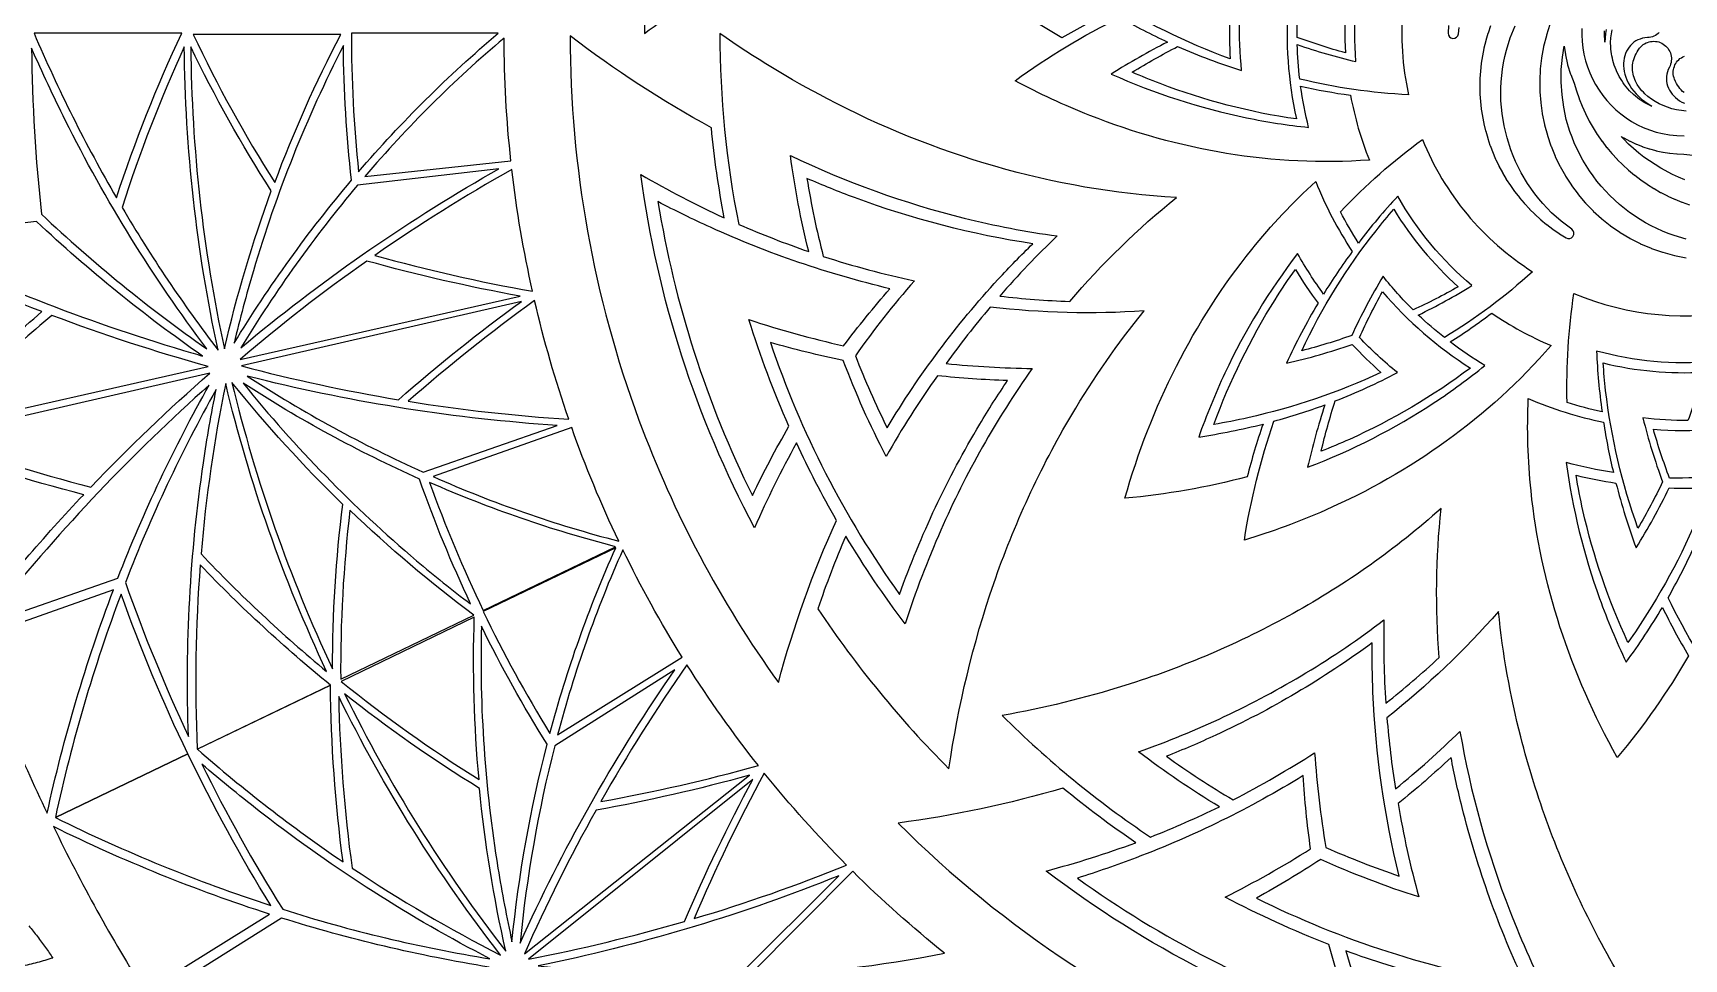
# Model space of a CAD drawing. Extents: x 10 to 990, y 10 to 990.
# Drawn here: x 239.2 to 500, y 353.9 to 500.1 of the extents above; entities that cross this region are included whole.
import ezdxf

# ---------------------------------------------------------------- set-up
doc = ezdxf.new("R2010")
doc.units = 0

msp = doc.modelspace()

# ---------------------------------------------------------------- linework, layer by layer
for points in [[(350.25, 537.5, 0.018997), (339.02, 532.52, 0.049637), (335.8, 500, -0.047126), (361.41, 515.65, -0.050958), (389.01, 525.81, -0.037374), (408.72, 529.3, -0.044923), (391.95, 546.93, 0.01983), (380.74, 545.56, 0.023947), (389.79, 535.39, 0.050455), (361.36, 527.48, 0.024852), (347.09, 521.09, -0.027313), (350.25, 537.5)], [(401.73, 499.29, -0.042347), (385.68, 510.54, -0.049227), (406.38, 519.6, -0.0522), (427.75, 524.16, -0.037485), (442.37, 524.6, 0.049841), (438.62, 512.7, 0.020884), (430.66, 511.15, -0.02705), (432.28, 518.58, 0.054324), (410.77, 513.33, 0.024869), (400.75, 509.14, 0.023702), (409.38, 503.41, 0.019778), (401.73, 499.29)], [(429.01, 510.74, 0.026272), (418.79, 507.57, 0.027259), (428.24, 502.35, 0.022105), (428.31, 495.99, -0.054066), (408.29, 505.87, -0.01223), (403.83, 508.85, -0.052112), (424.54, 515.93, -0.014663), (430.26, 517.06, 0.022416), (429.01, 510.74)], [(441.74, 518.45, -0.045294), (458.98, 517.38, 0.156731), (456.49, 490.32, -0.047852), (439.3, 492.8, -0.022276), (438.9, 498.24, 0.026717), (448.18, 495.55, -0.089058), (449.87, 513.8, 0.026224), (440.27, 512.95, -0.023266), (441.74, 518.45)], [(438.88, 499.38, -0.029085), (439.28, 506.49, 0.027474), (429.18, 503.39, -0.020595), (421.88, 507.27, -0.057441), (443.59, 512.37, -0.011887), (447.98, 512.77, 0.074888), (446.51, 496.94, -0.022111), (438.88, 499.38)], [(420.02, 497.92, 0.026509), (430.13, 494.14, -0.029128), (429.8, 502.29, -0.020879), (437.5, 504.84, 0.073986), (438.78, 486.49, -0.05598), (417.25, 492.08, -0.011272), (412.84, 493.88, -0.019936), (420.02, 497.92)], [(439.44, 491.67, 0.021766), (447.32, 490.25, 0.049718), (450.3, 480.01, -0.0588), (427.73, 481.06, -0.053541), (406.14, 487.06, -0.028858), (394.34, 492.53, -0.043425), (410.9, 502.52, 0.020196), (418.43, 498.64, 0.024307), (409.53, 493.59, 0.054308), (430.9, 486.68, 0.025406), (440.7, 485.17, -0.027135), (439.44, 491.67)], [(252.41, 474.04, -0.030682), (262.72, 500.05), (239.39, 500.05, 0.030342), (252.41, 474.04)], [(277.41, 476.46, -0.031571), (287.85, 499.84), (264.53, 499.85, 0.031138), (277.41, 476.46)], [(270.98, 451.09, -0.037775), (289.52, 476.81, -0.025177), (288.25, 498.08, 0.046732), (274.04, 462.54, 0.013733), (270.98, 451.09)], [(290.65, 478.14, -0.04055), (312.72, 500.03), (289.51, 500.03, 0.026021), (290.65, 478.14)], [(291.63, 477.4), (314.71, 479.9, -0.026034), (313.62, 499.27, 0.040612), (291.63, 477.4)], [(346.37, 485.11, -0.039124), (324.05, 499.63, 0.088448), (334.94, 438.93, 0.067082), (356.95, 397.53, -0.040891), (366.14, 423.12, -0.022457), (359.82, 435.34, 0.023148), (353.19, 421.94, -0.089429), (335.24, 477.72, 0.022804), (348.41, 470.87, -0.023331), (346.37, 485.11)], [(402.97, 457.68, -0.04562), (419.82, 474.09, -0.056004), (391.15, 479.02, -0.050265), (364.63, 489.7, -0.032111), (347.71, 499.99, 0.049596), (350.69, 469.84, 0.018979), (361.75, 465.56, -0.02732), (358.86, 480.71, 0.050105), (386.28, 470.85, 0.02755), (401, 468.03, 0.024288), (391.91, 458.53, 0.020214), (402.97, 457.68)], [(266.69, 450.19, -0.045841), (244.33, 486.3, -0.012844), (239.01, 497.65, 0.025194), (240.57, 471.44, 0.036349), (266.69, 450.19)], [(268.45, 450, -0.050958), (263.12, 497.86, 0.029902), (253.29, 472.54, 0.029905), (268.45, 450)], [(269.45, 450.2, -0.030301), (276.86, 475.15, -0.030296), (264.14, 497.86, 0.050959), (269.45, 450.2)], [(445.74, 471.84, -0.045279), (458.68, 483.26, 0.156775), (476.07, 462.38, -0.047847), (462.16, 451.98, -0.022365), (458.03, 455.54, 0.026713), (466.5, 460.2, -0.089107), (454.78, 474.3, 0.026224), (448.59, 466.91, -0.023117), (445.74, 471.84)], [(272.05, 450.36, -0.044453), (311.6, 477.94), (312.78, 478.61), (290.5, 476.06, 0.037824), (272.05, 450.36)], [(293.24, 464.96, 0.024019), (318.12, 459.29, -0.026187), (314.86, 478.52, 0.024021), (293.24, 464.96)], [(364.05, 464.79, 0.024907), (378.43, 460.94, 0.025781), (369.11, 449.11, 0.022349), (374.13, 437.73, -0.050572), (391.68, 461.19, -0.014245), (397.15, 466.79, -0.051669), (369, 474.08, -0.013608), (361.46, 477.11, 0.022687), (364.05, 464.79)], [(431, 430, -0.042349), (411.7, 426.6, -0.04878), (419.83, 447.47, -0.052375), (431.72, 465.88, -0.037843), (441.83, 476.62, 0.049981), (447.6, 465.57, 0.020902), (443.07, 458.84, -0.027083), (438.96, 465.24, 0.054167), (427.49, 446.38, 0.025034), (423.35, 436.27, 0.023714), (433.5, 438.32, 0.019777), (431, 430)], [(358.63, 437.97, -0.029356), (352.3, 454.82, 0.024852), (367.26, 450.67, -0.019336), (374.58, 459.69, -0.048654), (346.24, 469.39, -0.014123), (337.94, 473.44, 0.075148), (352.85, 427.05, -0.019212), (358.63, 437.97)], [(457.21, 456.34, -0.029043), (452.47, 461.65, 0.027469), (447.52, 452.31, -0.020582), (439.61, 449.89, -0.057448), (451.35, 468.84, -0.011887), (454.17, 472.23, 0.074917), (464.34, 460.01, -0.022104), (457.21, 456.34)], [(266.01, 449.06, -0.036304), (239.8, 470.29), (217.51, 467.75, 0.041132), (262.99, 449.95, 0.002706), (266.01, 449.06)], [(240.64, 456.07, -0.022561), (215.53, 467.01, 0.02616), (220.53, 437.47, -0.022572), (240.64, 456.07)], [(271.92, 448.53), (316.19, 458.52, -0.023311), (291.96, 464.06, 0.022905), (271.92, 448.53)], [(442.19, 457.39, 0.026282), (437.21, 447.92, 0.027241), (447.58, 450.91, 0.022125), (452.13, 446.47, -0.053757), (431.12, 439.32, -0.012577), (425.73, 438.25, -0.052284), (435.4, 457.95, -0.014488), (438.61, 462.74, 0.022434), (442.19, 457.39)], [(444.9, 441.97, 0.026501), (454.73, 446.44, -0.02908), (448.73, 451.98, -0.020878), (452.37, 459.22, 0.07403), (466.26, 447.16, -0.055811), (447.14, 435.91, -0.011462), (442.69, 434.03, -0.019939), (444.9, 441.97)], [(481.54, 441.73, -0.045308), (482.62, 458.95, 0.156327), (509.68, 456.49, -0.047845), (507.2, 439.3, -0.022324), (501.76, 438.9, 0.026732), (504.45, 448.18, -0.088877), (486.2, 449.85, 0.026222), (487.05, 440.26, -0.02338), (481.54, 441.73)], [(272.15, 447.49, 0.022902), (296.94, 442.17, -0.023311), (316.37, 457.68), (272.15, 447.49)], [(298.49, 441.92, 0.024015), (323.85, 439.08, -0.026175), (318.45, 457.82, 0.024025), (298.49, 441.92)], [(367.6, 420.64, 0.018914), (363.19, 409.17, 0.049621), (383.9, 383.89, -0.047291), (390.98, 413.16, -0.050702), (403.28, 439.78, -0.037325), (414.74, 456.18, -0.044912), (390.42, 456.78, 0.0198), (383.45, 447.89, 0.023915), (397.05, 447.1, 0.050096), (382.62, 421.58, 0.025119), (376.97, 406.8, -0.026976), (367.6, 420.64)], [(266.91, 447.41, -0.022391), (242.18, 455.48, 0.021975), (222.65, 437.43), (266.91, 447.41)], [(463.06, 451.29, 0.02179), (469.64, 455.85, 0.049523), (478.99, 450.72, -0.058298), (462.45, 435.62, -0.052634), (443.35, 424.72, -0.030291), (430.56, 420, -0.04343), (435.21, 438.77, 0.020196), (443.28, 441.35, 0.024309), (440.55, 431.49, 0.054296), (460.55, 441.71, 0.025396), (468.55, 447.58, -0.02716), (463.06, 451.29)], [(382.08, 445.96, 0.024944), (373.97, 433.22, -0.029324), (367.21, 448.36, -0.018947), (355.69, 451.2, 0.074025), (376.09, 411.43, -0.048924), (388.76, 438.3, -0.014284), (393.15, 445.18, -0.019401), (382.08, 445.96)], [(508.33, 439.45, 0.02177), (509.75, 447.33, 0.049574), (519.99, 450.3, -0.058646), (518.95, 427.8, -0.053216), (513.02, 406.34, -0.029323), (507.47, 394.34, -0.043387), (497.48, 410.9, 0.020112), (501.36, 418.43, 0.024263), (506.41, 409.53, 0.054285), (513.32, 430.9, 0.02541), (514.83, 440.7, -0.027007), (508.33, 439.45)], [(267.16, 446.36), (222.93, 436.18, 0.021984), (248.37, 428.37, -0.022402), (267.16, 446.36)], [(500.62, 438.88, -0.029258), (493.51, 439.28, 0.027468), (496.61, 429.18, -0.020577), (492.73, 421.88, -0.057608), (487.62, 443.64, -0.011676), (487.23, 447.97, 0.074668), (503.06, 446.52, -0.022093), (500.62, 438.88)], [(267.06, 444.48, 0.041135), (233.56, 409.27, 0.002717), (231.45, 406.63), (252.63, 413.99, -0.036292), (267.06, 444.48)], [(268.15, 443.76, 0.036326), (253.83, 413.29, 0.025177), (263.78, 389, -0.045743), (266.14, 432.22, -0.012924), (268.15, 443.76)], [(269.66, 444.7, 0.0299), (265.77, 417.81, 0.029918), (285.6, 399.25, -0.050961), (269.66, 444.7)], [(270.65, 444.91, 0.050964), (286.53, 399.66, -0.030312), (288.14, 425.64, -0.030291), (270.65, 444.91)], [(272.41, 444.77, 0.046679), (299.8, 416.75, 0.013762), (308.35, 409.92, -0.025173), (300.27, 429.63, -0.037749), (272.41, 444.77)], [(273.07, 445.89, 0.037811), (300.83, 430.73), (322.02, 438.1, -0.044323), (274.63, 445.5), (273.07, 445.89)], [(500.71, 401.73, -0.042387), (489.46, 385.68, -0.049092), (480.41, 406.31, -0.052536), (475.83, 427.79, -0.037336), (475.4, 442.34, 0.049911), (487.29, 438.61, 0.020925), (488.85, 430.65, -0.027094), (481.41, 432.26, 0.054301), (486.67, 410.76, 0.024846), (490.86, 400.74, 0.023715), (496.59, 409.38, 0.019827), (500.71, 401.73)], [(502.08, 420.02, 0.026489), (505.86, 430.13, -0.029197), (497.7, 429.8, -0.02091), (495.16, 437.5, 0.073769), (513.51, 438.79, -0.056132), (507.89, 417.19, -0.011105), (506.12, 412.84, -0.019873), (502.08, 420.02)], [(302.43, 430.02, 0.040636), (331.73, 419.84, -0.026094), (324.31, 437.77), (302.43, 430.02)], [(247.23, 427.17, -0.022583), (221.05, 435.22, 0.02619), (229.34, 406.43, -0.022577), (247.23, 427.17)], [(301.87, 429.11, 0.026078), (310.33, 408.89), (331.25, 418.96, -0.040577), (301.87, 429.11)], [(489.25, 429, 0.026313), (492.43, 418.79, 0.027313), (497.65, 428.24, 0.022182), (504.01, 428.31, -0.053745), (494.2, 408.4, -0.012583), (491.15, 403.83, -0.05244), (484.04, 424.66, -0.014301), (482.94, 430.25, 0.02248), (489.25, 429)], [(289.29, 424.72, 0.031172), (287.82, 398.06), (308.84, 408.17, -0.031609), (289.29, 424.72)], [(461.32, 401.46, -0.045607), (461.63, 424.99, -0.055143), (438.27, 408.43, -0.0509), (411.66, 397.03, -0.032283), (392.32, 392.3, 0.049562), (415.75, 373.11, 0.018917), (426.61, 377.9, -0.02698), (413.85, 386.57, 0.050147), (440.29, 399.03, 0.02738), (452.61, 407.4, 0.024275), (452.9, 394.25, 0.020215), (461.32, 401.46)], [(320.87, 389.47, -0.04055), (331.26, 418.77), (310.34, 408.7, 0.026021), (320.87, 389.47)], [(322.07, 389.23), (341.78, 401.49, -0.026034), (332.39, 418.48, 0.040612), (322.07, 389.23)], [(265.63, 416.08, 0.030379), (265.17, 386.99), (286.19, 397.11, -0.030723), (265.63, 416.08)], [(251.93, 412.16), (230.05, 404.41, 0.026055), (241.45, 376.86, -0.0364), (251.93, 412.16)], [(253.13, 411.47, 0.036442), (242.76, 376.21), (263.67, 386.27, -0.026064), (253.13, 411.47)], [(309.67, 382.21, -0.031571), (308.93, 407.81), (287.91, 397.69, 0.031138), (309.67, 382.21)], [(462.5, 350.25, 0.018964), (467.48, 339.02, 0.049628), (500, 335.8, -0.046936), (484.39, 361.33, -0.050903), (474.21, 388.93, -0.037525), (470.7, 408.72, -0.044911), (453.07, 391.95, 0.019797), (454.44, 380.74, 0.02392), (464.61, 389.79, 0.050309), (472.49, 361.45, 0.025024), (478.91, 347.09, -0.027231), (462.5, 350.25)], [(314.88, 356.57, -0.037775), (320.42, 387.78, -0.025177), (310.05, 406.39, 0.046732), (312.66, 368.21, 0.013733), (314.88, 356.57)], [(428.78, 378.99, 0.024933), (441.66, 386.43, 0.025789), (443.44, 371.46, 0.022319), (455.03, 366.96, -0.050564), (450.86, 395.97, -0.014247), (450.76, 403.8, -0.050993), (426.05, 389.21, -0.014203), (418.24, 385.86, 0.02236), (428.78, 378.99)], [(316.16, 356.38, -0.044453), (339.83, 398.38), (340.61, 399.5), (321.63, 387.54, 0.037824), (316.16, 356.38)], [(328.92, 378.72, 0.024019), (353.79, 384.4, -0.026187), (342.52, 400.32, 0.024021), (328.92, 378.72)], [(288.2, 369.19, -0.030682), (286.2, 397.09), (265.18, 386.98, 0.030342), (288.2, 369.19)], [(313.07, 354.48, -0.050958), (287.51, 395.3, 0.029902), (289.63, 368.22, 0.029905), (313.07, 354.48)], [(313.89, 355.1, -0.030301), (309.74, 380.79, -0.030296), (288.43, 395.74, 0.050959), (313.89, 355.1)], [(276.79, 362.3, -0.026013), (263.68, 386.26), (242.77, 376.19, 0.036413), (276.79, 362.3)], [(311.4, 353.89, -0.045841), (275.59, 376.73, -0.012844), (265.88, 384.64, 0.025194), (278.66, 361.7, 0.036349), (311.4, 353.89)], [(454.83, 378.4, 0.024942), (458.11, 363.65, -0.029298), (442.62, 369.58, -0.018964), (432.46, 363.46, 0.074299), (475.01, 349.74, -0.04915), (464.95, 377.78, -0.014146), (463.21, 385.68, -0.019403), (454.83, 378.4)], [(316.84, 354.67), (352.39, 382.87, -0.023311), (328.15, 377.36, 0.022905), (316.84, 354.67)], [(317.5, 353.83, 0.022902), (342.14, 359.8, -0.023311), (352.92, 382.2), (317.5, 353.83)], [(343.65, 360.24, 0.024015), (367.73, 368.68, -0.026175), (354.73, 383.22, 0.024025), (343.65, 360.24)], [(401.9, 380.84, -0.039137), (375.85, 375.32, 0.100933), (434.62, 336.6, 0.05461), (471.3, 326.38, -0.040944), (459.71, 350.97, -0.022555), (446.6, 355.15, 0.023142), (451.38, 340.98, -0.089102), (399.26, 367.75, 0.022702), (413.41, 372.22, -0.023162), (401.9, 380.84)], [(443.9, 356.17, -0.029379), (427.51, 363.62, 0.024865), (441.02, 371.26, -0.019341), (439.83, 382.81, -0.047708), (413.47, 369.85, -0.014917), (404.19, 366.63, 0.074886), (447.54, 344.36, -0.019203), (443.9, 356.17)], [(276.59, 360.93, -0.036375), (242.46, 374.76, 0.026016), (256.88, 348.66), (276.59, 360.93)], [(352.36, 351.23, 0.040636), (383.18, 354.77, -0.026094), (368.71, 367.7), (352.36, 351.23)], [(319.02, 352.79, 0.037811), (350.61, 351.17), (366.5, 367, -0.044323), (320.6, 353.11), (319.02, 352.79)], [(311.28, 352.58, -0.036304), (278.45, 360.33), (259.48, 348.37, 0.041132), (308.18, 352.07, 0.002706), (311.28, 352.58)]]:
    msp.add_lwpolyline(points, format="xyb", close=True)
for points in [[(462.78, 501.26), (462.74, 500.04, 0.403507), (463.49, 499.2, 0.403507), (464.36, 499.92), (464.47, 500.96)], [(469.43, 501.2), (469.04, 500.05, 0.01039), (469.03, 500.01), (468.7, 498.86, 0.009425), (468.69, 498.83), (468.4, 497.67, 0.014474), (468.39, 497.62), (468.17, 496.47, 0.008148), (468.16, 496.44), (467.98, 495.28, 0.012406), (467.98, 495.24), (467.85, 494.06, 0.007012), (467.85, 494.03), (467.76, 492.87, 0.015337), (467.76, 492.82), (467.75, 491.65, 0.004359), (467.75, 491.63), (467.76, 490.47, 0.015565), (467.76, 490.42), (467.85, 489.27, 0.00823), (467.85, 489.24), (467.98, 488.09, 0.009336), (467.98, 488.06), (468.15, 486.92, 0.011923), (468.15, 486.88), (468.37, 485.76, 0.012368), (468.38, 485.72), (468.66, 484.6, 0.009793), (468.67, 484.56), (468.99, 483.46, 0.00884), (469, 483.43), (469.35, 482.34, 0.016581), (469.37, 482.29), (470.23, 480.16, 0.016512), (470.25, 480.11), (470.75, 479.07, 0.010213), (470.77, 479.04), (471.31, 478.03, 0.009665), (471.32, 478), (471.9, 477, 0.013768), (471.93, 476.96), (472.57, 475.99, 0.006491), (472.58, 475.98), (473.24, 475.03, 0.014223), (473.27, 474.99), (473.99, 474.08, 0.008021), (474.01, 474.06), (474.76, 473.18, 0.01247), (474.78, 473.14), (475.58, 472.29, 0.008617), (475.6, 472.27), (476.43, 471.44, 0.01419), (476.47, 471.4), (477.35, 470.61, 0.010799), (477.38, 470.59), (478.3, 469.84, 0.009688), (478.32, 469.82), (479.28, 469.1, 0.010039), (479.3, 469.08), (480.3, 468.39, 0.013139), (480.34, 468.37), (481.36, 467.73, 0.399992), (482.46, 467.96, 0.399992), (482.28, 469.07), (480.62, 470.34), (479.09, 471.69), (478.39, 472.39), (477.72, 473.13), (477.05, 473.9), (476.45, 474.67), (475.3, 476.3), (474.28, 478.01), (473.39, 479.79), (473, 480.68), (472.66, 481.6), (472.05, 483.49), (471.58, 485.41), (471.27, 487.36), (471.09, 489.35), (471.07, 491.35), (471.12, 492.34), (471.21, 493.35), (471.34, 494.36), (471.5, 495.36), (471.71, 496.37), (471.95, 497.36), (472.56, 499.33), (473.31, 501.22)], [(478.83, 501.39), (478.27, 499.7, 0.017427), (478.26, 499.64), (477.83, 497.94, 0.017756), (477.82, 497.88), (477.51, 496.17, 0.014509), (477.5, 496.12), (477.3, 494.39, 0.016989), (477.29, 494.33), (477.21, 492.62, 0.014574), (477.21, 492.57), (477.22, 490.85, 0.018014), (477.22, 490.79), (477.36, 489.07, 0.014292), (477.37, 489.03), (477.6, 487.34, 0.016737), (477.61, 487.29), (477.96, 485.61, 0.014706), (477.97, 485.56), (478.41, 483.92, 0.016373), (478.43, 483.86), (478.98, 482.24, 0.013969), (479, 482.2), (479.64, 480.62, 0.016622), (479.66, 480.57), (480.4, 479.04, 0.01535), (480.43, 478.99), (481.26, 477.51, 0.014616), (481.29, 477.47), (482.21, 476.03, 0.017987), (482.24, 475.98), (483.27, 474.61, 0.014015), (483.3, 474.57), (484.4, 473.26, 0.01622), (484.44, 473.22), (485.63, 471.97, 0.018018), (485.67, 471.93), (486.96, 470.77, 0.014067), (487, 470.74), (488.35, 469.65, 0.017796), (488.4, 469.61), (489.85, 468.6, 0.016751), (489.9, 468.57), (491.42, 467.66, 0.016506), (491.47, 467.63), (493.06, 466.81, 0.019099), (493.12, 466.79), (494.8, 466.08, 0.015184), (494.84, 466.06), (496.58, 465.45, 0.018201), (496.64, 465.44), (498.47, 464.94, 0.015042), (498.52, 464.93), (500.35, 464.55)], [(500.34, 467.52), (498.44, 468.09), (497.52, 468.42), (496.61, 468.78), (494.79, 469.63), (493.92, 470.1), (493.07, 470.61), (491.39, 471.74), (489.8, 472.99), (488.28, 474.39), (487.58, 475.13), (486.89, 475.89), (486.25, 476.68), (485.63, 477.49), (485.06, 478.31), (484.52, 479.16), (484, 480.01), (483.53, 480.89), (482.67, 482.7), (482.32, 483.61), (481.98, 484.54), (481.41, 486.43), (481, 488.37), (480.73, 490.33), (480.59, 492.31), (480.59, 493.28), (480.62, 494.28), (480.69, 495.27), (480.79, 496.26), (481.08, 497.97), (481.26, 496.67, 0.020203), (481.27, 496.6), (481.61, 495.11, 0.020485), (481.62, 495.05), (482.08, 493.59, 0.021367), (482.1, 493.53), (482.67, 492.14), (483.02, 490.95, 0.01096), (483.03, 490.92), (483.44, 489.72, 0.010604), (483.45, 489.69), (483.91, 488.52, 0.011917), (483.93, 488.49), (484.44, 487.35, 0.010286), (484.45, 487.32), (485.01, 486.21, 0.013876), (485.03, 486.17), (485.64, 485.11, 0.009657), (485.65, 485.08), (486.3, 484.04, 0.014599), (486.33, 484), (487.03, 483, 0.008208), (487.05, 482.98), (487.78, 482.01, 0.012447), (487.81, 481.98), (488.59, 481.06, 0.011157), (488.61, 481.03), (489.43, 480.14, 0.010498), (489.45, 480.12), (490.31, 479.26, 0.012702), (490.34, 479.23), (491.23, 478.43, 0.009587), (491.25, 478.41), (492.18, 477.63, 0.01239), (492.21, 477.61), (493.17, 476.89, 0.008342), (493.19, 476.87), (494.17, 476.18, 0.013997), (494.21, 476.15), (495.23, 475.51, 0.00918), (495.26, 475.5), (496.3, 474.9, 0.012904), (496.34, 474.88), (497.4, 474.34, 0.010679), (497.43, 474.33), (498.52, 473.83, 0.009991), (498.55, 473.82), (499.68, 473.36, 0.011762), (499.71, 473.35), (500.85, 472.95, 0.011865)], [(500.12, 476.91), (499.14, 477.31), (498.2, 477.74), (496.32, 478.73), (494.53, 479.86), (493.67, 480.47), (492.84, 481.12), (492.03, 481.83), (491.24, 482.54), (490.49, 483.3), (490.09, 483.74), (490.46, 483.51, 0.01513), (490.5, 483.49), (491.43, 482.99, 0.013676), (491.47, 482.97), (492.43, 482.53, 0.013901), (492.47, 482.51), (493.44, 482.13, 0.015186), (493.48, 482.11), (494.49, 481.78, 0.012968), (494.53, 481.76), (495.54, 481.49, 0.013677), (495.59, 481.48), (496.63, 481.25, 0.016978), (496.68, 481.24), (497.73, 481.09, 0.013849), (497.78, 481.08), (498.84, 480.99, 0.015628), (498.9, 480.99), (499.95, 480.96), (502.31, 480.67, 0.016131)], [(238.57, 359.1, -0.003162), (239.93, 357.39, -0.003684), (241.22, 355.65, 0.001912), (242.36, 354.01, -0.003751), (239.87, 353.29, -0.005156), (237.36, 352.68, -0.005656)]]:
    msp.add_lwpolyline(points, format="xyb")
for points in [[(483.86, 500.79), (483.85, 499.76), (483.9, 498.72), (484.01, 497.7), (484.2, 496.7), (484.45, 495.68), (484.76, 494.72), (485.13, 493.76), (485.56, 492.82), (486.04, 491.93), (486.59, 491.04), (487.17, 490.21), (487.81, 489.42), (488.51, 488.65), (489.24, 487.95), (490.03, 487.28), (490.87, 486.65), (491.72, 486.1), (492.64, 485.59), (493.57, 485.15), (494.56, 484.76), (495.58, 484.43), (496.61, 484.19), (497.71, 484), (498.86, 483.88), (500.01, 483.84)], [(487.68, 500.63), (487.59, 499.99), (487.53, 499.32), (487.51, 498.62), (487.51, 498.62), (487.47, 499.08), (487.45, 499.54), (487.44, 499.98), (487.46, 500.43)], [(496.08, 500.15), (495.89, 499.98), (495.69, 499.83), (495.47, 499.69), (495.24, 499.58), (495, 499.48), (494.75, 499.41), (494.49, 499.36), (494.22, 499.34), (493.82, 499.31), (493.43, 499.23), (493.07, 499.12), (492.72, 498.98), (492.39, 498.81), (492.09, 498.6), (491.8, 498.37), (491.55, 498.11), (491.31, 497.83), (491.11, 497.52), (490.93, 497.19), (490.77, 496.84), (490.65, 496.47), (490.56, 496.09), (490.49, 495.69), (490.45, 495.29), (490.45, 494.86), (490.48, 494.44), (490.55, 494), (490.65, 493.56), (490.79, 493.11), (490.96, 492.66), (491.18, 492.22), (491.43, 491.77), (491.72, 491.33), (492.05, 490.9), (492.42, 490.46), (492.84, 490.05), (493.3, 489.63), (493.8, 489.24), (494.35, 488.86), (494.94, 488.49), (494.94, 488.49), (494.53, 488.68), (494.12, 488.89), (493.73, 489.11), (493.36, 489.34), (492.99, 489.58), (492.65, 489.84), (492.32, 490.1), (492, 490.38), (491.4, 490.96), (491.13, 491.27), (490.87, 491.57), (490.62, 491.89), (490.38, 492.22), (490.16, 492.55), (489.95, 492.88), (489.76, 493.22), (489.58, 493.57), (489.41, 493.92), (489.26, 494.27), (488.99, 494.99), (488.87, 495.35), (488.77, 495.71), (488.68, 496.07), (488.6, 496.44), (488.54, 496.8), (488.49, 497.16), (488.45, 497.52), (488.43, 497.88), (488.41, 498.58), (488.45, 499.28), (488.53, 499.95), (488.66, 500.59)], [(500.35, 487.75), (499.96, 487.78), (499.58, 487.82), (499.2, 487.88), (498.83, 487.95), (498.09, 488.12), (497.38, 488.34), (496.7, 488.6), (496.05, 488.91), (495.43, 489.25), (494.85, 489.63), (494.3, 490.03), (493.81, 490.47), (493.58, 490.7), (493.36, 490.94), (492.96, 491.43), (492.62, 491.94), (492.34, 492.47), (492.22, 492.74), (492.12, 493.02), (492.03, 493.3), (491.96, 493.58), (491.91, 493.87), (491.87, 494.16), (491.85, 494.45), (491.86, 494.73), (491.88, 495.03), (491.92, 495.32), (491.98, 495.62), (492.06, 495.91), (492.16, 496.2), (492.28, 496.5), (492.42, 496.8), (492.59, 497.09), (492.78, 497.38), (492.99, 497.67), (493.16, 497.88), (493.35, 498.06), (493.56, 498.23), (493.78, 498.37), (494, 498.49), (494.24, 498.59), (494.48, 498.67), (494.73, 498.72), (494.98, 498.75), (495.23, 498.76), (495.49, 498.75), (495.74, 498.71), (496, 498.65), (496.24, 498.56), (496.48, 498.45), (496.72, 498.32), (496.93, 498.16), (497.14, 497.99), (497.32, 497.8), (497.48, 497.6), (497.62, 497.38), (497.74, 497.16), (497.84, 496.92), (497.91, 496.68), (497.97, 496.43), (498, 496.17), (498, 495.92), (497.99, 495.66), (497.95, 495.4), (497.88, 495.15), (497.8, 494.9), (497.68, 494.66), (497.51, 494.29), (497.38, 493.92), (497.29, 493.55), (497.24, 493.18), (497.22, 492.81), (497.25, 492.44), (497.31, 492.08), (497.41, 491.73), (497.53, 491.38), (497.7, 491.05), (497.89, 490.73), (498.12, 490.42), (498.37, 490.13), (498.65, 489.86), (498.97, 489.6), (499.3, 489.37), (499.67, 489.15), (500.05, 488.97)], [(500, 490.65), (499.78, 490.85), (499.56, 491.07), (499.36, 491.3), (499.17, 491.56), (498.98, 491.83), (498.81, 492.12), (498.65, 492.43), (498.51, 492.76), (498.42, 493.01), (498.35, 493.27), (498.31, 493.53), (498.3, 493.78), (498.31, 494.04), (498.34, 494.29), (498.39, 494.54), (498.47, 494.78), (498.57, 495.02), (498.68, 495.24), (498.83, 495.45), (498.98, 495.66), (499.17, 495.84), (499.36, 496.02), (499.58, 496.17), (499.81, 496.31), (500.05, 496.42)]]:
    msp.add_lwpolyline(points)

doc.saveas('drawing.dxf')
